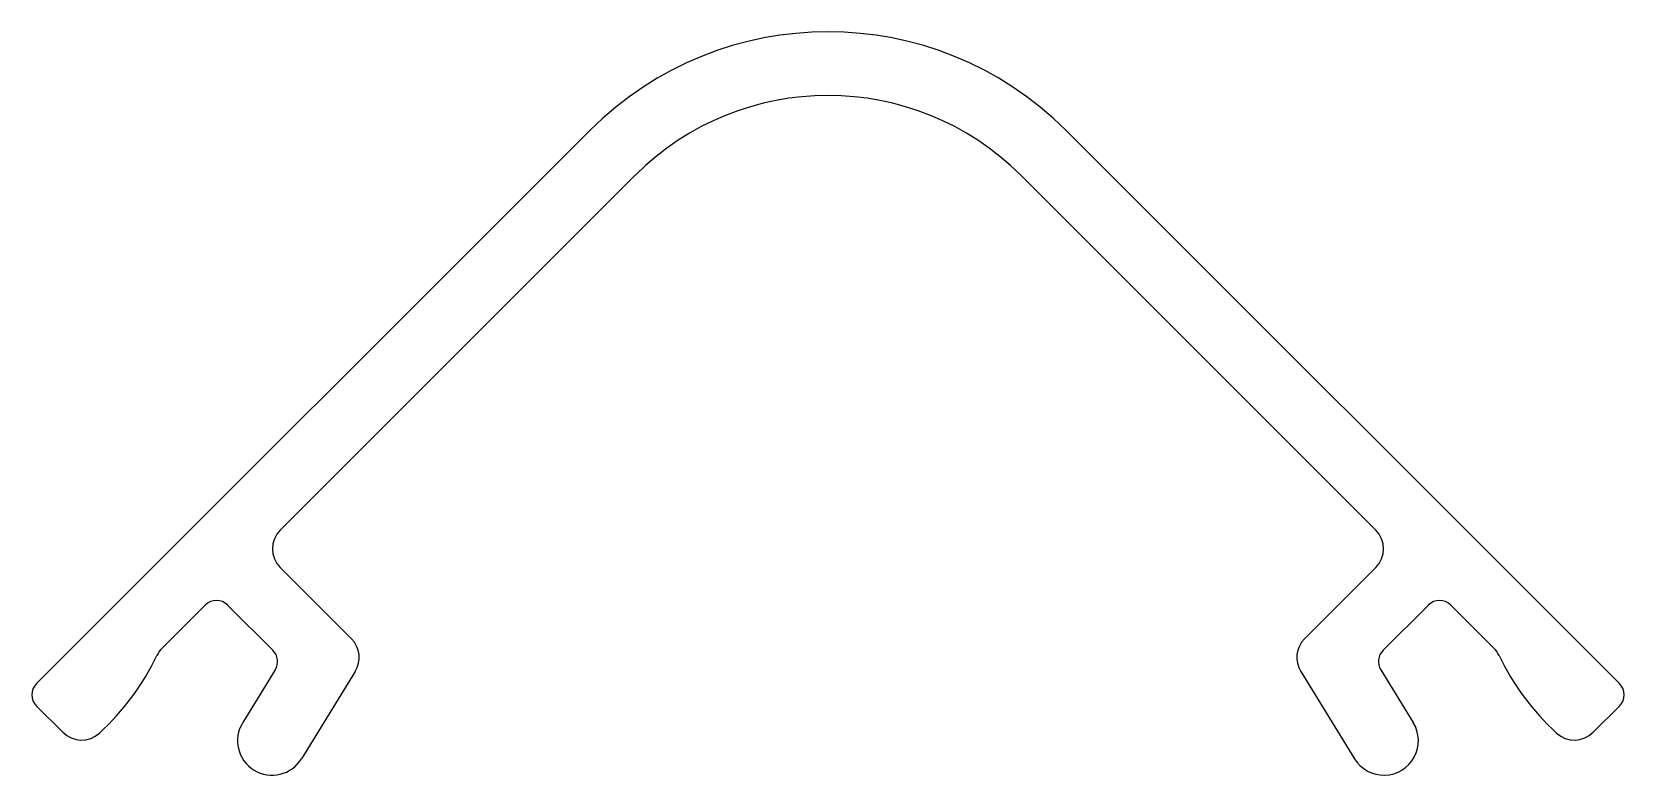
# Model space of a CAD drawing. Extents: x 3235.5 to 3265.5, y 1402.6 to 1416.6.
import ezdxf

# ---------------------------------------------------------------- set-up
doc = ezdxf.new("R2010")
doc.units = 0
doc.layers.get('0').update_dxf_attribs({"linetype": 'CONTINUOUS'})

msp = doc.modelspace()

# ---------------------------------------------------------------- linework, layer by layer
for p, q in [((3235.553, 1404.303), (3245.985, 1414.735)), ((3265.372, 1404.303), (3254.94, 1414.735)), ((3240.144, 1407.197), (3246.833, 1413.887)), ((3260.781, 1407.197), (3254.092, 1413.887)), ((3241.486, 1405.148), (3240.144, 1406.49)), ((3259.439, 1405.148), (3260.781, 1406.49)), ((3237.921, 1404.974), (3238.73, 1405.783)), ((3240.006, 1404.931), (3239.154, 1405.783)), ((3260.919, 1404.931), (3261.771, 1405.783)), ((3263.004, 1404.974), (3262.195, 1405.783)), ((3240.049, 1404.561), (3239.438, 1403.567)), ((3241.558, 1404.532), (3240.545, 1402.886)), ((3259.367, 1404.532), (3260.38, 1402.886)), ((3260.876, 1404.561), (3261.487, 1403.567)), ((3236.048, 1403.385), (3235.553, 1403.879)), ((3264.878, 1403.385), (3265.372, 1403.879))]:
    msp.add_line(p, q)
for centre, radius, start, end in [((3250.463, 1410.258), 6.332, 45, 135), ((3250.463, 1410.258), 5.132, 45, 135), ((3240.498, 1406.844), 0.5, 135, 225), ((3260.428, 1406.844), 0.5, 315, 45), ((3238.942, 1405.571), 0.3, 45, 135), ((3261.983, 1405.571), 0.3, 45, 135), ((3238.274, 1404.62), 0.5, 135, 154.5557), ((3239.794, 1404.719), 0.3, 328.3821, 45), ((3241.132, 1404.794), 0.5, 328.3821, 45), ((3259.793, 1404.794), 0.5, 135, 211.6179), ((3261.131, 1404.719), 0.3, 135, 211.6179), ((3262.651, 1404.62), 0.5, 25.4443, 45), ((3233.529, 1406.878), 4.755, 312.4531, 334.5557), ((3267.396, 1406.878), 4.755, 205.4443, 227.5469), ((3235.765, 1404.091), 0.3, 135, 225), ((3265.16, 1404.091), 0.3, 315, 45), ((3239.991, 1403.227), 0.65, 148.3821, 328.3821), ((3260.934, 1403.227), 0.65, 211.6179, 31.6179), ((3236.401, 1403.739), 0.5, 225, 312.4531), ((3264.524, 1403.739), 0.5, 227.5469, 315)]:
    msp.add_arc(centre, radius, start, end)

doc.saveas('drawing.dxf')
